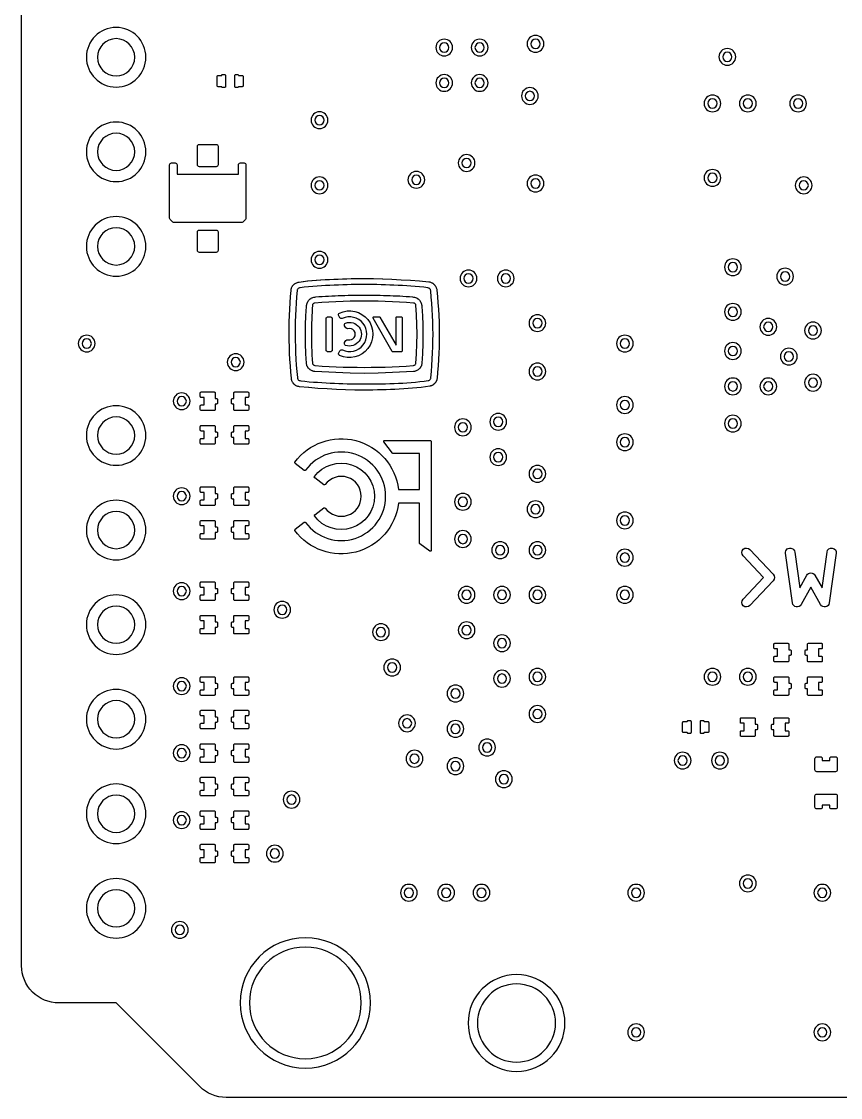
# Model space of a CAD drawing. Extents: x 0 to 53.3, y 0 to 68.6.
# Drawn here: x 0 to 21.99, y 0 to 28.9 of the extents above; entities that cross this region are included whole.
import ezdxf

# ---------------------------------------------------------------- set-up
doc = ezdxf.new("R2010")
doc.units = 0
for name, color, linetype in [('HOLE_1_4', 7, 'CONTINUOUS'), ('NC_Resist-B', 111, 'CONTINUOUS'), ('NC_Symbol-B', 140, 'CONTINUOUS'), ('OUTLINE', 7, 'CONTINUOUS')]:
    doc.layers.add(name, color=color, linetype=linetype)

msp = doc.modelspace()

# ---------------------------------------------------------------- linework, layer by layer
at = {"layer": 'HOLE_1_4'}
for points in [[(3.04, 27.94, 1), (2.04, 27.94, 1), (3.04, 27.94)], [(11.475, 28.2, 1), (11.225, 28.2, 1), (11.475, 28.2)], [(12.425, 28.2, 1), (12.175, 28.2, 1), (12.425, 28.2)], [(13.925, 28.3, 1), (13.675, 28.3, 1), (13.925, 28.3)], [(19.075, 27.95, 1), (18.825, 27.95, 1), (19.075, 27.95)], [(11.475, 27.25, 1), (11.225, 27.25, 1), (11.475, 27.25)], [(12.425, 27.25, 1), (12.175, 27.25, 1), (12.425, 27.25)], [(13.775, 26.9, 1), (13.525, 26.9, 1), (13.775, 26.9)], [(18.675, 26.7, 1), (18.425, 26.7, 1), (18.675, 26.7)], [(19.625, 26.7, 1), (19.375, 26.7, 1), (19.625, 26.7)], [(20.975, 26.7, 1), (20.725, 26.7, 1), (20.975, 26.7)], [(8.125, 26.25, 1), (7.875, 26.25, 1), (8.125, 26.25)], [(3.04, 25.4, 1), (2.04, 25.4, 1), (3.04, 25.4)], [(12.075, 25.1, 1), (11.825, 25.1, 1), (12.075, 25.1)], [(8.125, 24.5, 1), (7.875, 24.5, 1), (8.125, 24.5)], [(10.725, 24.65, 1), (10.475, 24.65, 1), (10.725, 24.65)], [(13.925, 24.55, 1), (13.675, 24.55, 1), (13.925, 24.55)], [(18.675, 24.7, 1), (18.425, 24.7, 1), (18.675, 24.7)], [(21.125, 24.5, 1), (20.875, 24.5, 1), (21.125, 24.5)], [(3.04, 22.86, 1), (2.04, 22.86, 1), (3.04, 22.86)], [(8.125, 22.5, 1), (7.875, 22.5, 1), (8.125, 22.5)], [(19.225, 22.3, 1), (18.975, 22.3, 1), (19.225, 22.3)], [(12.125, 22, 1), (11.875, 22, 1), (12.125, 22)], [(13.125, 22, 1), (12.875, 22, 1), (13.125, 22)], [(20.625, 22.05, 1), (20.375, 22.05, 1), (20.625, 22.05)], [(19.225, 21.1, 1), (18.975, 21.1, 1), (19.225, 21.1)], [(13.975, 20.8, 1), (13.725, 20.8, 1), (13.975, 20.8)], [(20.175, 20.7, 1), (19.925, 20.7, 1), (20.175, 20.7)], [(21.375, 20.6, 1), (21.125, 20.6, 1), (21.375, 20.6)], [(1.875, 20.25, 1), (1.625, 20.25, 1), (1.875, 20.25)], [(16.325, 20.25, 1), (16.075, 20.25, 1), (16.325, 20.25)], [(19.225, 20.05, 1), (18.975, 20.05, 1), (19.225, 20.05)], [(20.725, 19.9, 1), (20.475, 19.9, 1), (20.725, 19.9)], [(5.875, 19.75, 1), (5.625, 19.75, 1), (5.875, 19.75)], [(13.975, 19.5, 1), (13.725, 19.5, 1), (13.975, 19.5)], [(19.225, 19.1, 1), (18.975, 19.1, 1), (19.225, 19.1)], [(20.175, 19.1, 1), (19.925, 19.1, 1), (20.175, 19.1)], [(21.375, 19.2, 1), (21.125, 19.2, 1), (21.375, 19.2)], [(4.425, 18.7, 1), (4.175, 18.7, 1), (4.425, 18.7)], [(16.325, 18.6, 1), (16.075, 18.6, 1), (16.325, 18.6)], [(3.04, 17.78, 1), (2.04, 17.78, 1), (3.04, 17.78)], [(12.925, 18.15, 1), (12.675, 18.15, 1), (12.925, 18.15)], [(19.225, 18.1, 1), (18.975, 18.1, 1), (19.225, 18.1)], [(11.975, 18, 1), (11.725, 18, 1), (11.975, 18)], [(16.325, 17.6, 1), (16.075, 17.6, 1), (16.325, 17.6)], [(12.925, 17.2, 1), (12.675, 17.2, 1), (12.925, 17.2)], [(13.975, 16.75, 1), (13.725, 16.75, 1), (13.975, 16.75)], [(4.425, 16.15, 1), (4.175, 16.15, 1), (4.425, 16.15)], [(11.975, 16, 1), (11.725, 16, 1), (11.975, 16)], [(13.925, 15.8, 1), (13.675, 15.8, 1), (13.925, 15.8)], [(3.04, 15.24, 1), (2.04, 15.24, 1), (3.04, 15.24)], [(16.325, 15.5, 1), (16.075, 15.5, 1), (16.325, 15.5)], [(11.975, 15, 1), (11.725, 15, 1), (11.975, 15)], [(12.975, 14.7, 1), (12.725, 14.7, 1), (12.975, 14.7)], [(13.975, 14.7, 1), (13.725, 14.7, 1), (13.975, 14.7)], [(16.325, 14.5, 1), (16.075, 14.5, 1), (16.325, 14.5)], [(4.425, 13.6, 1), (4.175, 13.6, 1), (4.425, 13.6)], [(12.075, 13.5, 1), (11.825, 13.5, 1), (12.075, 13.5)], [(13.025, 13.5, 1), (12.775, 13.5, 1), (13.025, 13.5)], [(13.975, 13.5, 1), (13.725, 13.5, 1), (13.975, 13.5)], [(16.325, 13.5, 1), (16.075, 13.5, 1), (16.325, 13.5)], [(3.04, 12.7, 1), (2.04, 12.7, 1), (3.04, 12.7)], [(7.125, 13.1, 1), (6.875, 13.1, 1), (7.125, 13.1)], [(9.775, 12.5, 1), (9.525, 12.5, 1), (9.775, 12.5)], [(12.075, 12.55, 1), (11.825, 12.55, 1), (12.075, 12.55)], [(13.025, 12.2, 1), (12.775, 12.2, 1), (13.025, 12.2)], [(10.075, 11.55, 1), (9.825, 11.55, 1), (10.075, 11.55)], [(13.025, 11.25, 1), (12.775, 11.25, 1), (13.025, 11.25)], [(13.975, 11.3, 1), (13.725, 11.3, 1), (13.975, 11.3)], [(18.675, 11.3, 1), (18.425, 11.3, 1), (18.675, 11.3)], [(19.625, 11.3, 1), (19.375, 11.3, 1), (19.625, 11.3)], [(4.425, 11.05, 1), (4.175, 11.05, 1), (4.425, 11.05)], [(11.775, 10.85, 1), (11.525, 10.85, 1), (11.775, 10.85)], [(3.04, 10.16, 1), (2.04, 10.16, 1), (3.04, 10.16)], [(13.975, 10.3, 1), (13.725, 10.3, 1), (13.975, 10.3)], [(10.475, 10.05, 1), (10.225, 10.05, 1), (10.475, 10.05)], [(11.775, 9.9, 1), (11.525, 9.9, 1), (11.775, 9.9)], [(4.425, 9.25, 1), (4.175, 9.25, 1), (4.425, 9.25)], [(12.625, 9.4, 1), (12.375, 9.4, 1), (12.625, 9.4)], [(10.675, 9.1, 1), (10.425, 9.1, 1), (10.675, 9.1)], [(11.775, 8.9, 1), (11.525, 8.9, 1), (11.775, 8.9)], [(17.875, 9.05, 1), (17.625, 9.05, 1), (17.875, 9.05)], [(18.875, 9.05, 1), (18.625, 9.05, 1), (18.875, 9.05)], [(13.075, 8.55, 1), (12.825, 8.55, 1), (13.075, 8.55)], [(3.04, 7.62, 1), (2.04, 7.62, 1), (3.04, 7.62)], [(7.375, 8, 1), (7.125, 8, 1), (7.375, 8)], [(4.425, 7.45, 1), (4.175, 7.45, 1), (4.425, 7.45)], [(6.925, 6.55, 1), (6.675, 6.55, 1), (6.925, 6.55)], [(19.625, 5.75, 1), (19.375, 5.75, 1), (19.625, 5.75)], [(3.04, 5.08, 1), (2.04, 5.08, 1), (3.04, 5.08)], [(10.525, 5.5, 1), (10.275, 5.5, 1), (10.525, 5.5)], [(11.525, 5.5, 1), (11.275, 5.5, 1), (11.525, 5.5)], [(12.475, 5.5, 1), (12.225, 5.5, 1), (12.475, 5.5)], [(16.625, 5.5, 1), (16.375, 5.5, 1), (16.625, 5.5)], [(21.625, 5.5, 1), (21.375, 5.5, 1), (21.625, 5.5)], [(4.375, 4.5, 1), (4.125, 4.5, 1), (4.375, 4.5)], [(9.12, 2.54, 1), (6.12, 2.54, 1), (9.12, 2.54)], [(14.34, 2, 1), (12.24, 2, 1), (14.34, 2)], [(16.625, 1.75, 1), (16.375, 1.75, 1), (16.625, 1.75)], [(21.625, 1.75, 1), (21.375, 1.75, 1), (21.625, 1.75)]]:
    msp.add_lwpolyline(points, format="xyb", close=True, dxfattribs=at)
at = {"layer": 'NC_Resist-B'}
for points in [[(2.54, 27.14, 1), (2.54, 28.74, 1), (2.54, 27.14)], [(11.575, 28.2, 1), (11.125, 28.2, 1), (11.575, 28.2)], [(12.525, 28.2, 1), (12.075, 28.2, 1), (12.525, 28.2)], [(14.025, 28.3, 1), (13.575, 28.3, 1), (14.025, 28.3)], [(19.175, 27.95, 1), (18.725, 27.95, 1), (19.175, 27.95)], [(5.275, 27.15, -0.414214), (5.25, 27.175), (5.25, 27.425, -0.414214), (5.275, 27.45), (5.375, 27.45), (5.375, 27.45, -0.414214), (5.4, 27.475), (5.45, 27.475, -0.414214), (5.475, 27.45), (5.475, 27.15, -0.414214), (5.45, 27.125), (5.4, 27.125, -0.414214), (5.375, 27.15)], [(5.925, 27.45, -0.414214), (5.95, 27.425), (5.95, 27.175, -0.414214), (5.925, 27.15), (5.825, 27.15), (5.825, 27.15, -0.414214), (5.8, 27.125), (5.75, 27.125, -0.414214), (5.725, 27.15), (5.725, 27.45, -0.414214), (5.75, 27.475), (5.8, 27.475, -0.414214), (5.825, 27.45)], [(11.575, 27.25, 1), (11.125, 27.25, 1), (11.575, 27.25)], [(12.525, 27.25, 1), (12.075, 27.25, 1), (12.525, 27.25)], [(13.875, 26.9, 1), (13.425, 26.9, 1), (13.875, 26.9)], [(18.775, 26.7, 1), (18.325, 26.7, 1), (18.775, 26.7)], [(19.725, 26.7, 1), (19.275, 26.7, 1), (19.725, 26.7)], [(21.075, 26.7, 1), (20.625, 26.7, 1), (21.075, 26.7)], [(8.225, 26.25, 1), (7.775, 26.25, 1), (8.225, 26.25)], [(2.54, 24.6, 1), (2.54, 26.2, 1), (2.54, 24.6)], [(5.275, 25.05, -0.414214), (5.225, 25), (4.775, 25, -0.414214), (4.725, 25.05), (4.725, 25.55, -0.414214), (4.775, 25.6), (5.225, 25.6, -0.414214), (5.275, 25.55)], [(12.175, 25.1, 1), (11.725, 25.1, 1), (12.175, 25.1)], [(10.825, 24.65, 1), (10.375, 24.65, 1), (10.825, 24.65)], [(18.775, 24.7, 1), (18.325, 24.7, 1), (18.775, 24.7)], [(8.225, 24.5, 1), (7.775, 24.5, 1), (8.225, 24.5)], [(14.025, 24.55, 1), (13.575, 24.55, 1), (14.025, 24.55)], [(21.225, 24.5, 1), (20.775, 24.5, 1), (21.225, 24.5)], [(2.54, 22.06, 1), (2.54, 23.66, 1), (2.54, 22.06)], [(5.275, 22.75, -0.414214), (5.225, 22.7), (4.775, 22.7, -0.414214), (4.725, 22.75), (4.725, 23.25, -0.414214), (4.775, 23.3), (5.225, 23.3, -0.414214), (5.275, 23.25)], [(8.225, 22.5, 1), (7.775, 22.5, 1), (8.225, 22.5)], [(19.325, 22.3, 1), (18.875, 22.3, 1), (19.325, 22.3)], [(20.725, 22.05, 1), (20.275, 22.05, 1), (20.725, 22.05)], [(12.225, 22, 1), (11.775, 22, 1), (12.225, 22)], [(13.225, 22, 1), (12.775, 22, 1), (13.225, 22)], [(19.325, 21.1, 1), (18.875, 21.1, 1), (19.325, 21.1)], [(14.075, 20.8, 1), (13.625, 20.8, 1), (14.075, 20.8)], [(20.275, 20.7, 1), (19.825, 20.7, 1), (20.275, 20.7)], [(21.475, 20.6, 1), (21.025, 20.6, 1), (21.475, 20.6)], [(1.975, 20.25, 1), (1.525, 20.25, 1), (1.975, 20.25)], [(16.425, 20.25, 1), (15.975, 20.25, 1), (16.425, 20.25)], [(19.325, 20.05, 1), (18.875, 20.05, 1), (19.325, 20.05)], [(5.975, 19.75, 1), (5.525, 19.75, 1), (5.975, 19.75)], [(20.825, 19.9, 1), (20.375, 19.9, 1), (20.825, 19.9)], [(14.075, 19.5, 1), (13.625, 19.5, 1), (14.075, 19.5)], [(21.475, 19.2, 1), (21.025, 19.2, 1), (21.475, 19.2)], [(19.325, 19.1, 1), (18.875, 19.1, 1), (19.325, 19.1)], [(20.275, 19.1, 1), (19.825, 19.1, 1), (20.275, 19.1)], [(4.525, 18.7, 1), (4.075, 18.7, 1), (4.525, 18.7)], [(5.2, 18.775), (5.2375, 18.775, -0.414214), (5.2625, 18.75), (5.2625, 18.65, -0.414214), (5.2375, 18.625), (5.2, 18.625), (5.2, 18.475, -0.414214), (5.175, 18.45), (4.825, 18.45, -0.414214), (4.8, 18.475), (4.8, 18.575, -0.414214), (4.825, 18.6), (4.9, 18.6), (4.9, 18.8), (4.825, 18.8, -0.414214), (4.8, 18.825), (4.8, 18.925, -0.414214), (4.825, 18.95), (5.175, 18.95, -0.414214), (5.2, 18.925)], [(5.7, 18.625), (5.6625, 18.625, -0.414214), (5.6375, 18.65), (5.6375, 18.75, -0.414214), (5.6625, 18.775), (5.7, 18.775), (5.7, 18.925, -0.414214), (5.725, 18.95), (6.075, 18.95, -0.414214), (6.1, 18.925), (6.1, 18.825, -0.414214), (6.075, 18.8), (6, 18.8), (6, 18.6), (6.075, 18.6, -0.414214), (6.1, 18.575), (6.1, 18.475, -0.414214), (6.075, 18.45), (5.725, 18.45, -0.414214), (5.7, 18.475)], [(16.425, 18.6, 1), (15.975, 18.6, 1), (16.425, 18.6)], [(2.54, 16.98, 1), (2.54, 18.58, 1), (2.54, 16.98)], [(12.075, 18, 1), (11.625, 18, 1), (12.075, 18)], [(13.025, 18.15, 1), (12.575, 18.15, 1), (13.025, 18.15)], [(19.325, 18.1, 1), (18.875, 18.1, 1), (19.325, 18.1)], [(5.2, 17.875), (5.2375, 17.875, -0.414214), (5.2625, 17.85), (5.2625, 17.75, -0.414214), (5.2375, 17.725), (5.2, 17.725), (5.2, 17.575, -0.414214), (5.175, 17.55), (4.825, 17.55, -0.414214), (4.8, 17.575), (4.8, 17.675, -0.414214), (4.825, 17.7), (4.9, 17.7), (4.9, 17.9), (4.825, 17.9, -0.414214), (4.8, 17.925), (4.8, 18.025, -0.414214), (4.825, 18.05), (5.175, 18.05, -0.414214), (5.2, 18.025)], [(5.7, 17.725), (5.6625, 17.725, -0.414214), (5.6375, 17.75), (5.6375, 17.85, -0.414214), (5.6625, 17.875), (5.7, 17.875), (5.7, 18.025, -0.414214), (5.725, 18.05), (6.075, 18.05, -0.414214), (6.1, 18.025), (6.1, 17.925, -0.414214), (6.075, 17.9), (6, 17.9), (6, 17.7), (6.075, 17.7, -0.414214), (6.1, 17.675), (6.1, 17.575, -0.414214), (6.075, 17.55), (5.725, 17.55, -0.414214), (5.7, 17.575)], [(16.425, 17.6, 1), (15.975, 17.6, 1), (16.425, 17.6)], [(13.025, 17.2, 1), (12.575, 17.2, 1), (13.025, 17.2)], [(14.075, 16.75, 1), (13.625, 16.75, 1), (14.075, 16.75)], [(4.525, 16.15, 1), (4.075, 16.15, 1), (4.525, 16.15)], [(5.2, 16.225), (5.2375, 16.225, -0.414214), (5.2625, 16.2), (5.2625, 16.1, -0.414214), (5.2375, 16.075), (5.2, 16.075), (5.2, 15.925, -0.414214), (5.175, 15.9), (4.825, 15.9, -0.414214), (4.8, 15.925), (4.8, 16.025, -0.414214), (4.825, 16.05), (4.9, 16.05), (4.9, 16.25), (4.825, 16.25, -0.414214), (4.8, 16.275), (4.8, 16.375, -0.414214), (4.825, 16.4), (5.175, 16.4, -0.414214), (5.2, 16.375)], [(5.7, 16.075), (5.6625, 16.075, -0.414214), (5.6375, 16.1), (5.6375, 16.2, -0.414214), (5.6625, 16.225), (5.7, 16.225), (5.7, 16.375, -0.414214), (5.725, 16.4), (6.075, 16.4, -0.414214), (6.1, 16.375), (6.1, 16.275, -0.414214), (6.075, 16.25), (6, 16.25), (6, 16.05), (6.075, 16.05, -0.414214), (6.1, 16.025), (6.1, 15.925, -0.414214), (6.075, 15.9), (5.725, 15.9, -0.414214), (5.7, 15.925)], [(12.075, 16, 1), (11.625, 16, 1), (12.075, 16)], [(2.54, 14.44, 1), (2.54, 16.04, 1), (2.54, 14.44)], [(14.025, 15.8, 1), (13.575, 15.8, 1), (14.025, 15.8)], [(16.425, 15.5, 1), (15.975, 15.5, 1), (16.425, 15.5)], [(5.2, 15.325), (5.2375, 15.325, -0.414214), (5.2625, 15.3), (5.2625, 15.2, -0.414214), (5.2375, 15.175), (5.2, 15.175), (5.2, 15.025, -0.414214), (5.175, 15), (4.825, 15, -0.414214), (4.8, 15.025), (4.8, 15.125, -0.414214), (4.825, 15.15), (4.9, 15.15), (4.9, 15.35), (4.825, 15.35, -0.414214), (4.8, 15.375), (4.8, 15.475, -0.414214), (4.825, 15.5), (5.175, 15.5, -0.414214), (5.2, 15.475)], [(5.7, 15.175), (5.6625, 15.175, -0.414214), (5.6375, 15.2), (5.6375, 15.3, -0.414214), (5.6625, 15.325), (5.7, 15.325), (5.7, 15.475, -0.414214), (5.725, 15.5), (6.075, 15.5, -0.414214), (6.1, 15.475), (6.1, 15.375, -0.414214), (6.075, 15.35), (6, 15.35), (6, 15.15), (6.075, 15.15, -0.414214), (6.1, 15.125), (6.1, 15.025, -0.414214), (6.075, 15), (5.725, 15, -0.414214), (5.7, 15.025)], [(12.075, 15, 1), (11.625, 15, 1), (12.075, 15)], [(13.075, 14.7, 1), (12.625, 14.7, 1), (13.075, 14.7)], [(14.075, 14.7, 1), (13.625, 14.7, 1), (14.075, 14.7)], [(16.425, 14.5, 1), (15.975, 14.5, 1), (16.425, 14.5)], [(4.525, 13.6, 1), (4.075, 13.6, 1), (4.525, 13.6)], [(5.2, 13.675), (5.2375, 13.675, -0.414214), (5.2625, 13.65), (5.2625, 13.55, -0.414214), (5.2375, 13.525), (5.2, 13.525), (5.2, 13.375, -0.414214), (5.175, 13.35), (4.825, 13.35, -0.414214), (4.8, 13.375), (4.8, 13.475, -0.414214), (4.825, 13.5), (4.9, 13.5), (4.9, 13.7), (4.825, 13.7, -0.414214), (4.8, 13.725), (4.8, 13.825, -0.414214), (4.825, 13.85), (5.175, 13.85, -0.414214), (5.2, 13.825)], [(5.7, 13.525), (5.6625, 13.525, -0.414214), (5.6375, 13.55), (5.6375, 13.65, -0.414214), (5.6625, 13.675), (5.7, 13.675), (5.7, 13.825, -0.414214), (5.725, 13.85), (6.075, 13.85, -0.414214), (6.1, 13.825), (6.1, 13.725, -0.414214), (6.075, 13.7), (6, 13.7), (6, 13.5), (6.075, 13.5, -0.414214), (6.1, 13.475), (6.1, 13.375, -0.414214), (6.075, 13.35), (5.725, 13.35, -0.414214), (5.7, 13.375)], [(12.175, 13.5, 1), (11.725, 13.5, 1), (12.175, 13.5)], [(13.125, 13.5, 1), (12.675, 13.5, 1), (13.125, 13.5)], [(14.075, 13.5, 1), (13.625, 13.5, 1), (14.075, 13.5)], [(16.425, 13.5, 1), (15.975, 13.5, 1), (16.425, 13.5)], [(2.54, 11.9, 1), (2.54, 13.5, 1), (2.54, 11.9)], [(7.225, 13.1, 1), (6.775, 13.1, 1), (7.225, 13.1)], [(5.2, 12.775), (5.2375, 12.775, -0.414214), (5.2625, 12.75), (5.2625, 12.65, -0.414214), (5.2375, 12.625), (5.2, 12.625), (5.2, 12.475, -0.414214), (5.175, 12.45), (4.825, 12.45, -0.414214), (4.8, 12.475), (4.8, 12.575, -0.414214), (4.825, 12.6), (4.9, 12.6), (4.9, 12.8), (4.825, 12.8, -0.414214), (4.8, 12.825), (4.8, 12.925, -0.414214), (4.825, 12.95), (5.175, 12.95, -0.414214), (5.2, 12.925)], [(5.7, 12.625), (5.6625, 12.625, -0.414214), (5.6375, 12.65), (5.6375, 12.75, -0.414214), (5.6625, 12.775), (5.7, 12.775), (5.7, 12.925, -0.414214), (5.725, 12.95), (6.075, 12.95, -0.414214), (6.1, 12.925), (6.1, 12.825, -0.414214), (6.075, 12.8), (6, 12.8), (6, 12.6), (6.075, 12.6, -0.414214), (6.1, 12.575), (6.1, 12.475, -0.414214), (6.075, 12.45), (5.725, 12.45, -0.414214), (5.7, 12.475)], [(9.875, 12.5, 1), (9.425, 12.5, 1), (9.875, 12.5)], [(12.175, 12.55, 1), (11.725, 12.55, 1), (12.175, 12.55)], [(13.125, 12.2, 1), (12.675, 12.2, 1), (13.125, 12.2)], [(20.6, 12.025), (20.6375, 12.025, -0.414214), (20.6625, 12), (20.6625, 11.9, -0.414214), (20.6375, 11.875), (20.6, 11.875), (20.6, 11.725, -0.414214), (20.575, 11.7), (20.225, 11.7, -0.414214), (20.2, 11.725), (20.2, 11.825, -0.414214), (20.225, 11.85), (20.3, 11.85), (20.3, 12.05), (20.225, 12.05, -0.414214), (20.2, 12.075), (20.2, 12.175, -0.414214), (20.225, 12.2), (20.575, 12.2, -0.414214), (20.6, 12.175)], [(21.1, 11.875), (21.0625, 11.875, -0.414214), (21.0375, 11.9), (21.0375, 12, -0.414214), (21.0625, 12.025), (21.1, 12.025), (21.1, 12.175, -0.414214), (21.125, 12.2), (21.475, 12.2, -0.414214), (21.5, 12.175), (21.5, 12.075, -0.414214), (21.475, 12.05), (21.4, 12.05), (21.4, 11.85), (21.475, 11.85, -0.414214), (21.5, 11.825), (21.5, 11.725, -0.414214), (21.475, 11.7), (21.125, 11.7, -0.414214), (21.1, 11.725)], [(10.175, 11.55, 1), (9.725, 11.55, 1), (10.175, 11.55)], [(4.525, 11.05, 1), (4.075, 11.05, 1), (4.525, 11.05)], [(5.2, 11.125), (5.2375, 11.125, -0.414214), (5.2625, 11.1), (5.2625, 11, -0.414214), (5.2375, 10.975), (5.2, 10.975), (5.2, 10.825, -0.414214), (5.175, 10.8), (4.825, 10.8, -0.414214), (4.8, 10.825), (4.8, 10.925, -0.414214), (4.825, 10.95), (4.9, 10.95), (4.9, 11.15), (4.825, 11.15, -0.414214), (4.8, 11.175), (4.8, 11.275, -0.414214), (4.825, 11.3), (5.175, 11.3, -0.414214), (5.2, 11.275)], [(5.7, 10.975), (5.6625, 10.975, -0.414214), (5.6375, 11), (5.6375, 11.1, -0.414214), (5.6625, 11.125), (5.7, 11.125), (5.7, 11.275, -0.414214), (5.725, 11.3), (6.075, 11.3, -0.414214), (6.1, 11.275), (6.1, 11.175, -0.414214), (6.075, 11.15), (6, 11.15), (6, 10.95), (6.075, 10.95, -0.414214), (6.1, 10.925), (6.1, 10.825, -0.414214), (6.075, 10.8), (5.725, 10.8, -0.414214), (5.7, 10.825)], [(13.125, 11.25, 1), (12.675, 11.25, 1), (13.125, 11.25)], [(14.075, 11.3, 1), (13.625, 11.3, 1), (14.075, 11.3)], [(18.775, 11.3, 1), (18.325, 11.3, 1), (18.775, 11.3)], [(19.725, 11.3, 1), (19.275, 11.3, 1), (19.725, 11.3)], [(20.6, 11.125), (20.6375, 11.125, -0.414214), (20.6625, 11.1), (20.6625, 11, -0.414214), (20.6375, 10.975), (20.6, 10.975), (20.6, 10.825, -0.414214), (20.575, 10.8), (20.225, 10.8, -0.414214), (20.2, 10.825), (20.2, 10.925, -0.414214), (20.225, 10.95), (20.3, 10.95), (20.3, 11.15), (20.225, 11.15, -0.414214), (20.2, 11.175), (20.2, 11.275, -0.414214), (20.225, 11.3), (20.575, 11.3, -0.414214), (20.6, 11.275)], [(21.1, 10.975), (21.0625, 10.975, -0.414214), (21.0375, 11), (21.0375, 11.1, -0.414214), (21.0625, 11.125), (21.1, 11.125), (21.1, 11.275, -0.414214), (21.125, 11.3), (21.475, 11.3, -0.414214), (21.5, 11.275), (21.5, 11.175, -0.414214), (21.475, 11.15), (21.4, 11.15), (21.4, 10.95), (21.475, 10.95, -0.414214), (21.5, 10.925), (21.5, 10.825, -0.414214), (21.475, 10.8), (21.125, 10.8, -0.414214), (21.1, 10.825)], [(11.875, 10.85, 1), (11.425, 10.85, 1), (11.875, 10.85)], [(2.54, 9.36, 1), (2.54, 10.96, 1), (2.54, 9.36)], [(14.075, 10.3, 1), (13.625, 10.3, 1), (14.075, 10.3)], [(5.2, 10.225), (5.2375, 10.225, -0.414214), (5.2625, 10.2), (5.2625, 10.1, -0.414214), (5.2375, 10.075), (5.2, 10.075), (5.2, 9.925, -0.414214), (5.175, 9.9), (4.825, 9.9, -0.414214), (4.8, 9.925), (4.8, 10.025, -0.414214), (4.825, 10.05), (4.9, 10.05), (4.9, 10.25), (4.825, 10.25, -0.414214), (4.8, 10.275), (4.8, 10.375, -0.414214), (4.825, 10.4), (5.175, 10.4, -0.414214), (5.2, 10.375)], [(5.7, 10.075), (5.6625, 10.075, -0.414214), (5.6375, 10.1), (5.6375, 10.2, -0.414214), (5.6625, 10.225), (5.7, 10.225), (5.7, 10.375, -0.414214), (5.725, 10.4), (6.075, 10.4, -0.414214), (6.1, 10.375), (6.1, 10.275, -0.414214), (6.075, 10.25), (6, 10.25), (6, 10.05), (6.075, 10.05, -0.414214), (6.1, 10.025), (6.1, 9.925, -0.414214), (6.075, 9.9), (5.725, 9.9, -0.414214), (5.7, 9.925)], [(10.575, 10.05, 1), (10.125, 10.05, 1), (10.575, 10.05)], [(11.875, 9.9, 1), (11.425, 9.9, 1), (11.875, 9.9)], [(17.775, 9.8, -0.414214), (17.75, 9.825), (17.75, 10.075, -0.414214), (17.775, 10.1), (17.875, 10.1), (17.875, 10.1, -0.414214), (17.9, 10.125), (17.95, 10.125, -0.414214), (17.975, 10.1), (17.975, 9.8, -0.414214), (17.95, 9.775), (17.9, 9.775, -0.414214), (17.875, 9.8)], [(18.425, 10.1, -0.414214), (18.45, 10.075), (18.45, 9.825, -0.414214), (18.425, 9.8), (18.325, 9.8), (18.325, 9.8, -0.414214), (18.3, 9.775), (18.25, 9.775, -0.414214), (18.225, 9.8), (18.225, 10.1, -0.414214), (18.25, 10.125), (18.3, 10.125, -0.414214), (18.325, 10.1)], [(19.7, 10.025), (19.7375, 10.025, -0.414214), (19.7625, 10), (19.7625, 9.9, -0.414214), (19.7375, 9.875), (19.7, 9.875), (19.7, 9.725, -0.414214), (19.675, 9.7), (19.325, 9.7, -0.414214), (19.3, 9.725), (19.3, 9.825, -0.414214), (19.325, 9.85), (19.4, 9.85), (19.4, 10.05), (19.325, 10.05, -0.414214), (19.3, 10.075), (19.3, 10.175, -0.414214), (19.325, 10.2), (19.675, 10.2, -0.414214), (19.7, 10.175)], [(20.2, 9.875), (20.1625, 9.875, -0.414214), (20.1375, 9.9), (20.1375, 10, -0.414214), (20.1625, 10.025), (20.2, 10.025), (20.2, 10.175, -0.414214), (20.225, 10.2), (20.575, 10.2, -0.414214), (20.6, 10.175), (20.6, 10.075, -0.414214), (20.575, 10.05), (20.5, 10.05), (20.5, 9.85), (20.575, 9.85, -0.414214), (20.6, 9.825), (20.6, 9.725, -0.414214), (20.575, 9.7), (20.225, 9.7, -0.414214), (20.2, 9.725)], [(12.725, 9.4, 1), (12.275, 9.4, 1), (12.725, 9.4)], [(4.525, 9.25, 1), (4.075, 9.25, 1), (4.525, 9.25)], [(5.2, 9.325), (5.2375, 9.325, -0.414214), (5.2625, 9.3), (5.2625, 9.2, -0.414214), (5.2375, 9.175), (5.2, 9.175), (5.2, 9.025, -0.414214), (5.175, 9), (4.825, 9, -0.414214), (4.8, 9.025), (4.8, 9.125, -0.414214), (4.825, 9.15), (4.9, 9.15), (4.9, 9.35), (4.825, 9.35, -0.414214), (4.8, 9.375), (4.8, 9.475, -0.414214), (4.825, 9.5), (5.175, 9.5, -0.414214), (5.2, 9.475)], [(5.7, 9.175), (5.6625, 9.175, -0.414214), (5.6375, 9.2), (5.6375, 9.3, -0.414214), (5.6625, 9.325), (5.7, 9.325), (5.7, 9.475, -0.414214), (5.725, 9.5), (6.075, 9.5, -0.414214), (6.1, 9.475), (6.1, 9.375, -0.414214), (6.075, 9.35), (6, 9.35), (6, 9.15), (6.075, 9.15, -0.414214), (6.1, 9.125), (6.1, 9.025, -0.414214), (6.075, 9), (5.725, 9, -0.414214), (5.7, 9.025)], [(10.775, 9.1, 1), (10.325, 9.1, 1), (10.775, 9.1)], [(17.975, 9.05, 1), (17.525, 9.05, 1), (17.975, 9.05)], [(18.975, 9.05, 1), (18.525, 9.05, 1), (18.975, 9.05)], [(11.875, 8.9, 1), (11.425, 8.9, 1), (11.875, 8.9)], [(21.45, 9.15, -0.414214), (21.5, 9.1), (21.5, 9.05), (21.7, 9.05), (21.7, 9.1, -0.414214), (21.75, 9.15), (21.85, 9.15, -0.414214), (21.9, 9.1), (21.9, 8.8, -0.414214), (21.85, 8.75), (21.35, 8.75, -0.414214), (21.3, 8.8), (21.3, 9.1, -0.414214), (21.35, 9.15)], [(13.175, 8.55, 1), (12.725, 8.55, 1), (13.175, 8.55)], [(2.54, 6.82, 1), (2.54, 8.42, 1), (2.54, 6.82)], [(5.2, 8.425), (5.2375, 8.425, -0.414214), (5.2625, 8.4), (5.2625, 8.3, -0.414214), (5.2375, 8.275), (5.2, 8.275), (5.2, 8.125, -0.414214), (5.175, 8.1), (4.825, 8.1, -0.414214), (4.8, 8.125), (4.8, 8.225, -0.414214), (4.825, 8.25), (4.9, 8.25), (4.9, 8.45), (4.825, 8.45, -0.414214), (4.8, 8.475), (4.8, 8.575, -0.414214), (4.825, 8.6), (5.175, 8.6, -0.414214), (5.2, 8.575)], [(5.7, 8.275), (5.6625, 8.275, -0.414214), (5.6375, 8.3), (5.6375, 8.4, -0.414214), (5.6625, 8.425), (5.7, 8.425), (5.7, 8.575, -0.414214), (5.725, 8.6), (6.075, 8.6, -0.414214), (6.1, 8.575), (6.1, 8.475, -0.414214), (6.075, 8.45), (6, 8.45), (6, 8.25), (6.075, 8.25, -0.414214), (6.1, 8.225), (6.1, 8.125, -0.414214), (6.075, 8.1), (5.725, 8.1, -0.414214), (5.7, 8.125)], [(7.475, 8, 1), (7.025, 8, 1), (7.475, 8)], [(21.75, 7.75, -0.414214), (21.7, 7.8), (21.7, 7.85), (21.5, 7.85), (21.5, 7.8, -0.414214), (21.45, 7.75), (21.35, 7.75, -0.414214), (21.3, 7.8), (21.3, 8.1, -0.414214), (21.35, 8.15), (21.85, 8.15, -0.414214), (21.9, 8.1), (21.9, 7.8, -0.414214), (21.85, 7.75)], [(4.525, 7.45, 1), (4.075, 7.45, 1), (4.525, 7.45)], [(5.2, 7.525), (5.2375, 7.525, -0.414214), (5.2625, 7.5), (5.2625, 7.4, -0.414214), (5.2375, 7.375), (5.2, 7.375), (5.2, 7.225, -0.414214), (5.175, 7.2), (4.825, 7.2, -0.414214), (4.8, 7.225), (4.8, 7.325, -0.414214), (4.825, 7.35), (4.9, 7.35), (4.9, 7.55), (4.825, 7.55, -0.414214), (4.8, 7.575), (4.8, 7.675, -0.414214), (4.825, 7.7), (5.175, 7.7, -0.414214), (5.2, 7.675)], [(5.7, 7.375), (5.6625, 7.375, -0.414214), (5.6375, 7.4), (5.6375, 7.5, -0.414214), (5.6625, 7.525), (5.7, 7.525), (5.7, 7.675, -0.414214), (5.725, 7.7), (6.075, 7.7, -0.414214), (6.1, 7.675), (6.1, 7.575, -0.414214), (6.075, 7.55), (6, 7.55), (6, 7.35), (6.075, 7.35, -0.414214), (6.1, 7.325), (6.1, 7.225, -0.414214), (6.075, 7.2), (5.725, 7.2, -0.414214), (5.7, 7.225)], [(5.2, 6.625), (5.2375, 6.625, -0.414214), (5.2625, 6.6), (5.2625, 6.5, -0.414214), (5.2375, 6.475), (5.2, 6.475), (5.2, 6.325, -0.414214), (5.175, 6.3), (4.825, 6.3, -0.414214), (4.8, 6.325), (4.8, 6.425, -0.414214), (4.825, 6.45), (4.9, 6.45), (4.9, 6.65), (4.825, 6.65, -0.414214), (4.8, 6.675), (4.8, 6.775, -0.414214), (4.825, 6.8), (5.175, 6.8, -0.414214), (5.2, 6.775)], [(5.7, 6.475), (5.6625, 6.475, -0.414214), (5.6375, 6.5), (5.6375, 6.6, -0.414214), (5.6625, 6.625), (5.7, 6.625), (5.7, 6.775, -0.414214), (5.725, 6.8), (6.075, 6.8, -0.414214), (6.1, 6.775), (6.1, 6.675, -0.414214), (6.075, 6.65), (6, 6.65), (6, 6.45), (6.075, 6.45, -0.414214), (6.1, 6.425), (6.1, 6.325, -0.414214), (6.075, 6.3), (5.725, 6.3, -0.414214), (5.7, 6.325)], [(7.025, 6.55, 1), (6.575, 6.55, 1), (7.025, 6.55)], [(2.54, 4.28, 1), (2.54, 5.88, 1), (2.54, 4.28)], [(19.725, 5.75, 1), (19.275, 5.75, 1), (19.725, 5.75)], [(10.625, 5.5, 1), (10.175, 5.5, 1), (10.625, 5.5)], [(11.625, 5.5, 1), (11.175, 5.5, 1), (11.625, 5.5)], [(12.575, 5.5, 1), (12.125, 5.5, 1), (12.575, 5.5)], [(16.725, 5.5, 1), (16.275, 5.5, 1), (16.725, 5.5)], [(21.725, 5.5, 1), (21.275, 5.5, 1), (21.725, 5.5)], [(4.475, 4.5, 1), (4.025, 4.5, 1), (4.475, 4.5)], [(7.62, 0.79, 1), (7.62, 4.29, 1), (7.62, 0.79)], [(13.29, 0.7, 1), (13.29, 3.3, 1), (13.29, 0.7)], [(16.725, 1.75, 1), (16.275, 1.75, 1), (16.725, 1.75)], [(21.725, 1.75, 1), (21.275, 1.75, 1), (21.725, 1.75)]]:
    msp.add_lwpolyline(points, format="xyb", close=True, dxfattribs=at)
at = {"layer": 'NC_Symbol-B'}
for points in [[(4.175, 24.8), (5.825, 24.8), (5.825, 25.05, -0.414214), (5.875, 25.1), (5.975, 25.1, -0.414214), (6.025, 25.05), (6.025, 23.62071, -0.198875), (6.01036, 23.58536), (5.93964, 23.51464, -0.198875), (5.90429, 23.5), (4.09571, 23.5, -0.198875), (4.06036, 23.51464), (3.98964, 23.58536, -0.198875), (3.975, 23.62071), (3.975, 25.05, -0.414214), (4.025, 25.1), (4.125, 25.1, -0.414214), (4.175, 25.05)], [(7.7981, 21.94212, -0.003513), (7.7988, 21.94218), (7.91478, 21.95137, -0.002309), (7.91524, 21.95141), (8.03142, 21.95956, -0.002003), (8.03182, 21.95958), (8.14808, 21.96678, -0.001803), (8.14844, 21.9668), (8.26475, 21.97315, -0.001703), (8.26509, 21.97317), (8.38149, 21.97874, -0.001503), (8.38179, 21.97876), (8.49827, 21.98362, -0.001301), (8.49853, 21.98363), (8.61506, 21.98789, -0.0013), (8.61532, 21.98789), (8.73189, 21.99155, -0.0011), (8.73211, 21.99155), (8.84871, 21.99468, -0.0013), (8.84897, 21.99468), (8.96553, 21.99722, -0.0015), (8.96583, 21.99722), (9.08233, 21.99905, -0.0019), (9.08271, 21.99905), (9.19889, 21.99999, -0.005), (9.19989, 21.99998), (9.44726, 21.99707, -0.004902), (9.44824, 21.99704), (9.69573, 21.98928, -0.002802), (9.69629, 21.98926), (9.94395, 21.97873, -0.002202), (9.94439, 21.97871), (10.19198, 21.96596, -0.002704), (10.19252, 21.96593), (10.43987, 21.95055, -0.003409), (10.44055, 21.9505), (10.68746, 21.93174, -0.004215), (10.6883, 21.93167), (10.93371, 21.90884, -0.014968), (10.93668, 21.90847), (10.95468, 21.9057, -0.023989), (10.95938, 21.90475), (10.97623, 21.90048, -0.024229), (10.98086, 21.89906), (10.99728, 21.89316, -0.023505), (11.00162, 21.89136), (11.01735, 21.88397, -0.024597), (11.02169, 21.88166), (11.03655, 21.8728, -0.023644), (11.04049, 21.87019), (11.05455, 21.85989, -0.023056), (11.05814, 21.857), (11.07134, 21.84532, -0.022146), (11.07452, 21.84224), (11.08682, 21.82924, -0.021628), (11.08966, 21.82598), (11.10098, 21.81173, -0.020911), (11.10344, 21.80835), (11.11361, 21.79308, -0.021121), (11.1158, 21.78947), (11.12462, 21.77343, -0.021387), (11.12652, 21.7696), (11.13387, 21.75302, -0.022193), (11.13549, 21.74889), (11.14127, 21.73191, -0.022828), (11.14255, 21.72753), (11.14666, 21.71051, -0.024648), (11.14758, 21.70567), (11.15011, 21.6875, -0.012884), (11.1504, 21.68494), (11.16506, 21.51679, -0.001703), (11.16508, 21.51645), (11.17867, 21.34715, -0.002209), (11.17871, 21.34671), (11.19081, 21.17735, -0.002807), (11.19085, 21.17679), (11.20102, 21.00742, -0.003506), (11.20106, 21.00672), (11.20887, 20.83738, -0.004103), (11.2089, 20.83656), (11.21391, 20.6673, -0.0048), (11.21392, 20.66634), (11.21569, 20.49702, -0.0044), (11.21569, 20.49614), (11.21447, 20.32746, -0.0037), (11.21446, 20.32672), (11.21075, 20.158, -0.003801), (11.21073, 20.15724), (11.20445, 19.98862, -0.003903), (11.20442, 19.98784), (11.1955, 19.8193, -0.003406), (11.19546, 19.81862), (11.18422, 19.6501, -0.002508), (11.18418, 19.6496), (11.1712, 19.48098, -0.001404), (11.17118, 19.4807), (11.15732, 19.31342, -0.014945), (11.15699, 19.31045), (11.15476, 19.29489, -0.026779), (11.15372, 19.28964), (11.15006, 19.27528, -0.024656), (11.14861, 19.27057), (11.14341, 19.25624, -0.023097), (11.14163, 19.25198), (11.13499, 19.23788, -0.021257), (11.13301, 19.23412), (11.12513, 19.22052, -0.02094), (11.12288, 19.21699), (11.11383, 19.20401, -0.020239), (11.11138, 19.20079), (11.10115, 19.18839, -0.01853), (11.09869, 19.18562), (11.08738, 19.17381, -0.018039), (11.08479, 19.1713), (11.07248, 19.16018, -0.017002), (11.06988, 19.15799), (11.05675, 19.14765, -0.017537), (11.05392, 19.14558), (11.04024, 19.13629, -0.019098), (11.037, 19.13427), (11.02305, 19.12628, -0.021523), (11.01923, 19.1243), (11.00516, 19.11778, -0.023857), (11.00074, 19.11599), (10.9868, 19.11109, -0.027362), (10.98155, 19.10956), (10.9667, 19.1061, -0.018598), (10.96305, 19.10539), (10.84905, 19.08765, -0.007468), (10.84757, 19.08745), (10.73173, 19.07296, -0.005439), (10.73065, 19.07283), (10.61412, 19.06084, -0.003617), (10.6134, 19.06077), (10.49644, 19.05045, -0.002807), (10.49588, 19.05041), (10.37875, 19.04139, -0.002408), (10.37827, 19.04135), (10.26098, 19.03345, -0.002003), (10.26058, 19.03343), (10.14318, 19.02649, -0.001803), (10.14282, 19.02647), (10.02531, 19.02037, -0.001703), (10.02497, 19.02035), (9.90742, 19.01504, -0.001603), (9.9071, 19.01502), (9.7895, 19.01046, -0.001703), (9.78916, 19.01044), (9.67154, 19.0067, -0.001701), (9.6712, 19.00669), (9.55357, 19.00375, -0.0018), (9.55321, 19.00375), (9.4356, 19.00164, -0.0019), (9.43522, 19.00164), (9.31758, 19.0004, -0.0018), (9.31722, 19.0004), (9.19971, 19.00001, -0.0032), (9.19907, 19.00001), (8.95121, 19.00238, -0.0041), (8.95039, 19.00239), (8.7026, 19.00882, -0.003402), (8.70192, 19.00884), (8.45408, 19.01867, -0.002802), (8.45352, 19.01869), (8.20577, 19.03127, -0.002804), (8.20521, 19.0313), (7.95772, 19.04665, -0.003609), (7.957, 19.0467), (7.71005, 19.06557, -0.006025), (7.70885, 19.06568), (7.46358, 19.09042, -0.014776), (7.46065, 19.0908), (7.44193, 19.09382, -0.020925), (7.43783, 19.09465), (7.42, 19.09908, -0.021859), (7.41581, 19.10032), (7.39865, 19.10622, -0.023039), (7.39437, 19.10792), (7.37813, 19.11523, -0.024725), (7.37373, 19.11748), (7.35845, 19.12627, -0.024662), (7.3543, 19.12893), (7.33999, 19.13917, -0.024652), (7.33612, 19.14222), (7.32277, 19.15392, -0.023776), (7.31935, 19.15722), (7.3071, 19.17021, -0.024164), (7.30396, 19.17388), (7.29289, 19.18816, -0.022791), (7.29026, 19.19188), (7.28038, 19.20735, -0.0223), (7.27815, 19.21121), (7.26962, 19.22764, -0.021843), (7.26778, 19.2316), (7.2607, 19.24874, -0.021617), (7.25922, 19.2528), (7.25365, 19.27046, -0.022012), (7.25251, 19.27471), (7.24856, 19.29261, -0.021983), (7.24781, 19.29694), (7.24535, 19.31594, -0.012022), (7.24509, 19.31833), (7.23153, 19.48564, -0.001503), (7.23151, 19.48594), (7.21887, 19.65435, -0.002006), (7.21884, 19.65475), (7.20757, 19.82317, -0.002604), (7.20754, 19.82369), (7.19804, 19.99212, -0.003204), (7.19801, 19.99276), (7.1907, 20.16114, -0.003903), (7.19067, 20.16192), (7.18597, 20.33025, -0.0045), (7.18596, 20.33115), (7.18431, 20.49947, -0.0042), (7.18431, 20.50031), (7.18547, 20.66801, -0.0035), (7.18548, 20.66871), (7.189, 20.83647, -0.003501), (7.18902, 20.83717), (7.19489, 21.00488, -0.003403), (7.19492, 21.00556), (7.20309, 21.17319, -0.003004), (7.20312, 21.17379), (7.21333, 21.34147, -0.002003), (7.21335, 21.34187), (7.22489, 21.50965, -0.000906), (7.22491, 21.50983), (7.23701, 21.67666, -0.01135), (7.23722, 21.67892), (7.23945, 21.69778, -0.020929), (7.24012, 21.70191), (7.24378, 21.7198, -0.021183), (7.2448, 21.72391), (7.24994, 21.74137, -0.022417), (7.25139, 21.74561), (7.25802, 21.7624, -0.022908), (7.25989, 21.76658), (7.26786, 21.78236, -0.024984), (7.27033, 21.7867), (7.27959, 21.80121, -0.026756), (7.2827, 21.80556), (7.29327, 21.81876, -0.026897), (7.29685, 21.82277), (7.30879, 21.83477, -0.025929), (7.31263, 21.83825), (7.32595, 21.84912, -0.024365), (7.32987, 21.85201), (7.34446, 21.86171, -0.022847), (7.34837, 21.86407), (7.36402, 21.87253, -0.021253), (7.36784, 21.87439), (7.38448, 21.88164, -0.019367), (7.38809, 21.88304), (7.40562, 21.88911, -0.017117), (7.40889, 21.89012), (7.42718, 21.89508, -0.015733), (7.43024, 21.89581), (7.44918, 21.89968, -0.012448), (7.45163, 21.90012), (7.56503, 21.91746, -0.008677), (7.56675, 21.91769), (7.6814, 21.93118, -0.005936), (7.68258, 21.93131)], [(7.98484, 21.51109, -0.006628), (7.98616, 21.51121), (8.07164, 21.51771, -0.004008), (8.07244, 21.51776), (8.1585, 21.52291, -0.001803), (8.15886, 21.52293), (8.24525, 21.52748, -0.001204), (8.24549, 21.5275), (8.33192, 21.53162, -0.001101), (8.33214, 21.53163), (8.41861, 21.53539, -0.0009), (8.41879, 21.53539), (8.5053, 21.53885, -0.0009), (8.50548, 21.53885), (8.59201, 21.542, -0.0009), (8.59219, 21.542), (8.67874, 21.54484, -0.001), (8.67894, 21.54484), (8.76547, 21.54733, -0.0011), (8.76569, 21.54733), (8.85219, 21.54944, -0.0013), (8.85245, 21.54944), (8.93895, 21.55109, -0.0014), (8.93923, 21.55109), (9.02553, 21.55226, -0.0033), (9.02619, 21.55226), (9.37257, 21.55241, -0.0038), (9.37333, 21.5524), (9.45959, 21.55114, -0.0012), (9.45983, 21.55114), (9.54639, 21.54946, -0.0009), (9.54657, 21.54946), (9.63312, 21.54746, -0.001), (9.63332, 21.54746), (9.71986, 21.54512, -0.001), (9.72006, 21.54512), (9.8066, 21.54243, -0.001), (9.8068, 21.54243), (9.89331, 21.53938, -0.0011), (9.89353, 21.53938), (9.98, 21.53595, -0.0011), (9.98022, 21.53595), (10.06665, 21.53215, -0.001304), (10.06691, 21.53213), (10.15335, 21.52788, -0.001204), (10.15359, 21.52786), (10.23994, 21.52321, -0.001903), (10.24032, 21.52319), (10.32637, 21.51791, -0.003958), (10.32716, 21.51786), (10.41264, 21.51126, -0.006428), (10.41392, 21.51114), (10.49844, 21.50242, -0.011543), (10.50073, 21.50213), (10.52364, 21.49869, -0.01699), (10.52698, 21.49807), (10.54898, 21.49322, -0.018804), (10.55262, 21.49228), (10.57379, 21.48592, -0.021405), (10.57783, 21.48451), (10.59788, 21.47656, -0.023844), (10.60222, 21.47459), (10.621, 21.46499, -0.025711), (10.62545, 21.46242), (10.64291, 21.45109, -0.027002), (10.64727, 21.44791), (10.66333, 21.43484, -0.027061), (10.66733, 21.4312), (10.68177, 21.41659, -0.028433), (10.68553, 21.41233), (10.69815, 21.39627, -0.028319), (10.70139, 21.39163), (10.71227, 21.37399, -0.026063), (10.71477, 21.36942), (10.724, 21.35022, -0.023872), (10.72587, 21.34583), (10.73341, 21.32535, -0.021832), (10.73473, 21.32119), (10.74055, 21.29977, -0.020422), (10.74146, 21.29579), (10.74553, 21.2739, -0.020168), (10.74611, 21.26991), (10.74847, 21.24712, -0.01164), (10.74866, 21.2448), (10.76265, 20.99795, -0.004807), (10.7627, 20.99699), (10.77196, 20.74936, -0.006002), (10.77199, 20.74816), (10.7753, 20.50057, -0.0068), (10.7753, 20.49921), (10.77171, 20.23983, -0.004702), (10.77168, 20.23889), (10.7632, 19.97935, -0.004403), (10.76317, 19.97847), (10.75019, 19.72037, -0.016913), (10.74991, 19.717), (10.74778, 19.69898, -0.026347), (10.74689, 19.69379), (10.74305, 19.67689, -0.026213), (10.74162, 19.67185), (10.73601, 19.65536, -0.025754), (10.7341, 19.65058), (10.7268, 19.63471, -0.025691), (10.72442, 19.63016), (10.71549, 19.61505, -0.024422), (10.71281, 19.61097), (10.70233, 19.59663, -0.023165), (10.69943, 19.59302), (10.68748, 19.57951, -0.021828), (10.68445, 19.57637), (10.67122, 19.56381, -0.020954), (10.66806, 19.56106), (10.65381, 19.54964, -0.021401), (10.65036, 19.54711), (10.63516, 19.53692, -0.020563), (10.63165, 19.53478), (10.61564, 19.52586, -0.021207), (10.61185, 19.52396), (10.59519, 19.51645, -0.021616), (10.59118, 19.51484), (10.57417, 19.50888, -0.02395), (10.56958, 19.50752), (10.55259, 19.50334, -0.02624), (10.54744, 19.50235), (10.5296, 19.49991, -0.018101), (10.526, 19.49954), (10.33854, 19.48756, -0.002907), (10.33796, 19.48752), (10.14878, 19.47765, -0.002202), (10.14834, 19.47763), (9.95898, 19.46944, -0.001803), (9.95862, 19.46942), (9.7691, 19.4626, -0.0012), (9.76886, 19.4626), (9.57923, 19.45668, -0.0008), (9.57907, 19.45668), (9.20079, 19.44616, -0.014003), (9.19799, 19.44616), (8.81983, 19.45686, -0.0007), (8.81969, 19.45686), (8.63007, 19.46278, -0.0012), (8.62983, 19.46278), (8.44034, 19.46958, -0.001803), (8.43998, 19.4696), (8.25065, 19.47773, -0.002302), (8.25019, 19.47775), (8.06109, 19.48761, -0.002804), (8.06053, 19.48764), (7.87312, 19.49954, -0.0182), (7.8695, 19.49991), (7.85163, 19.50236, -0.026024), (7.84652, 19.50333), (7.82947, 19.5075, -0.023902), (7.82489, 19.50886), (7.80788, 19.51479, -0.02182), (7.80383, 19.51641), (7.78712, 19.52393, -0.020804), (7.7834, 19.52579), (7.76737, 19.53467, -0.021285), (7.76374, 19.53689), (7.74855, 19.54709, -0.0209), (7.74518, 19.54956), (7.73088, 19.56099, -0.020954), (7.72772, 19.56374), (7.71448, 19.57628, -0.022005), (7.71142, 19.57944), (7.69947, 19.59293, -0.023337), (7.69654, 19.59656), (7.68604, 19.61092, -0.024158), (7.68338, 19.61495), (7.67443, 19.63006, -0.026051), (7.67201, 19.63467), (7.66472, 19.65055, -0.025531), (7.66283, 19.65529), (7.6572, 19.6718, -0.026481), (7.65575, 19.67689), (7.65192, 19.69381, -0.02615), (7.65103, 19.69896), (7.64889, 19.71699, -0.017017), (7.6486, 19.72038), (7.63563, 19.97847, -0.004403), (7.6356, 19.97935), (7.62712, 20.23889, -0.004702), (7.62709, 20.23983), (7.62351, 20.49922, -0.0067), (7.62351, 20.50056), (7.62674, 20.74813, -0.006302), (7.62677, 20.74939), (7.63623, 20.99699, -0.004807), (7.63628, 20.99795), (7.65044, 21.24486, -0.011034), (7.65061, 21.24706), (7.65294, 21.26995, -0.01975), (7.65349, 21.27386), (7.65748, 21.29574, -0.020932), (7.65841, 21.29982), (7.6642, 21.3212, -0.022038), (7.66553, 21.3254), (7.67305, 21.34586, -0.023741), (7.6749, 21.35023), (7.68411, 21.36943, -0.026151), (7.68661, 21.37402), (7.69747, 21.39166, -0.028319), (7.70071, 21.3963), (7.7133, 21.41235, -0.028471), (7.71706, 21.41662), (7.73148, 21.43122, -0.027277), (7.73552, 21.43488), (7.75158, 21.44794, -0.026652), (7.75589, 21.45107), (7.77337, 21.46243, -0.025891), (7.77785, 21.46502), (7.7966, 21.47461, -0.02389), (7.80095, 21.47658), (7.82098, 21.48451, -0.021294), (7.825, 21.48591), (7.84618, 21.49228, -0.018804), (7.84982, 21.49322), (7.87182, 21.49807, -0.01699), (7.87516, 21.49869), (7.89803, 21.50213, -0.011692), (7.90035, 21.50242)], [(10.5857, 21.28487), (10.58257, 21.29676), (10.57625, 21.30768), (10.56789, 21.31738), (10.55796, 21.32562), (10.54684, 21.33212), (10.53495, 21.33664), (10.52271, 21.33892), (10.33406, 21.35399), (10.14519, 21.36585), (9.95616, 21.37504), (9.767, 21.38208), (9.57783, 21.38744), (9.38862, 21.39097), (9.19939, 21.39234), (9.01019, 21.39082), (8.82098, 21.38724), (8.6318, 21.38188), (8.44265, 21.37487), (8.2536, 21.36575), (8.06472, 21.35396), (7.8761, 21.33892), (7.86414, 21.33664), (7.85253, 21.33212), (7.84123, 21.32559), (7.83089, 21.31733), (7.8223, 21.30763), (7.81621, 21.29671), (7.81341, 21.28487, 0.019075), (7.78311, 20.49989), (7.78342, 20.3881), (7.78464, 20.27634), (7.78705, 20.16455), (7.79078, 20.05279), (7.79589, 19.94111), (7.80252, 19.8295), (7.8107, 19.71802), (7.81468, 19.70451), (7.82329, 19.69262), (7.8347, 19.68231), (7.8472, 19.67347), (7.8601, 19.66633), (7.87348, 19.6613), (7.88751, 19.65879), (8.07458, 19.64535), (8.26185, 19.63453), (8.44923, 19.62597), (8.6367, 19.61955), (8.82426, 19.61505), (9.01181, 19.61238), (9.19939, 19.61137), (9.387, 19.61223), (9.5746, 19.6148), (9.76218, 19.61922), (9.94973, 19.62564), (10.13718, 19.63428), (10.32448, 19.64528), (10.51161, 19.65879), (10.52555, 19.66133), (10.53891, 19.66638), (10.55176, 19.67352), (10.56421, 19.68236), (10.57556, 19.6927), (10.58412, 19.70456), (10.58811, 19.71802), (10.60546, 19.9783), (10.61514, 20.23903), (10.61811, 20.49989), (10.61407, 20.76179), (10.60302, 21.02351)], [(8.51596, 20.99756, -0.439689), (8.53764, 21.06799), (8.53764, 21.06799, -1.57796), (8.54047, 19.93382), (8.54047, 19.93382, -0.441824), (8.51862, 20.00445), (8.55024, 20.05814, -0.383863), (8.61405, 20.07828), (8.61405, 20.07828, 1.5591), (8.61171, 20.92345), (8.61171, 20.92345, -0.386105), (8.54759, 20.94357)], [(8.2294, 20.02765, -0.414214), (8.1794, 20.07765), (8.1794, 20.91864, -0.414214), (8.2294, 20.96864), (8.29021, 20.96864, -0.414214), (8.34021, 20.91864), (8.34021, 20.07765, -0.414214), (8.29021, 20.02765)], [(8.67494, 20.72801, -0.473175), (8.70133, 20.80069), (8.70133, 20.80069, -1.412449), (8.70136, 20.20238), (8.70136, 20.20238, -0.474956), (8.67512, 20.27531), (8.70875, 20.33123, -0.337947), (8.76514, 20.35359), (8.76514, 20.35359, 1.321812), (8.76483, 20.64944), (8.76483, 20.64944, -0.340123), (8.70819, 20.67201)], [(9.4395, 20.93124, -0.575936), (9.4612, 20.96865), (9.601, 20.96869, -0.268912), (9.6227, 20.95612), (10.0541, 20.2037), (10.0541, 20.94364, -0.414214), (10.0791, 20.96864), (10.1926, 20.96864, -0.414214), (10.2176, 20.94364), (10.2176, 20.05265, -0.414214), (10.1926, 20.02765), (9.97081, 20.02765, -0.269037), (9.94911, 20.04024)], [(7.58976, 15.44922, -0.418293), (7.62498, 15.44403), (7.62498, 15.44403, 3.058699), (7.62498, 16.84997), (7.62498, 16.84997, -0.418293), (7.58976, 16.84478), (7.34458, 17.02959, -0.410809), (7.3395, 17.06437), (7.3395, 17.06437, -0.679303), (10.12102, 16.33221), (10.68515, 16.33221), (10.68515, 17.29529), (9.98249, 17.29529, -0.231866), (9.96273, 17.30497), (9.72864, 17.60687, -0.623666), (9.7484, 17.64719), (10.975, 17.64719, -0.414214), (11, 17.62219), (11, 14.69438, -0.614753), (10.96019, 14.67424), (10.69534, 14.86898, -0.238556), (10.68515, 14.88912), (10.68515, 15.96179), (10.12102, 15.96179, -0.679303), (7.3395, 15.22963), (7.3395, 15.22963, -0.410809), (7.34458, 15.26441)], [(8.11857, 15.83544, -0.41394), (8.1535, 15.83008), (8.1535, 15.83008, 3.051717), (8.1535, 16.46392), (8.1535, 16.46392, -0.41394), (8.11857, 16.45856), (7.87099, 16.64009, -0.414293), (7.86562, 16.67504), (7.86562, 16.67504, -3.052865), (7.86562, 15.61896), (7.86562, 15.61896, -0.414293), (7.87099, 15.65391)], [(20.18381, 14.05242, -0.397082), (20.18381, 13.88092), (19.55524, 13.21425, -1), (19.37334, 13.38575), (19.92106, 13.96667), (19.37334, 14.54758, -1), (19.55524, 14.71908)], [(21.62619, 14.65057, -0.997419), (21.8738, 14.61609), (21.68809, 13.28276, -0.719365), (21.45509, 13.23916), (21.19286, 13.70984), (20.93063, 13.23916, -0.719546), (20.69763, 13.28276), (20.5119, 14.61609, -1.002588), (20.75951, 14.65057), (20.89378, 13.68668), (21.08366, 14.02751, -0.587535), (21.30206, 14.02751), (21.49194, 13.68669)]]:
    msp.add_lwpolyline(points, format="xyb", close=True, dxfattribs=at)
msp.add_lwpolyline([(7.59261, 21.7628), (7.47859, 21.74832), (7.46193, 21.74494), (7.44567, 21.73936), (7.43066, 21.73123), (7.41773, 21.72033), (7.40767, 21.70659), (7.40087, 21.69087), (7.39759, 21.67428), (7.38413, 21.50682), (7.37219, 21.33928), (7.362, 21.17159), (7.35383, 21.00377), (7.34801, 20.83585), (7.34511, 20.66788), (7.3457, 20.49989), (7.34842, 20.33357), (7.3521, 20.16725), (7.35751, 20.00098), (7.36546, 19.83481), (7.37628, 19.6688), (7.38992, 19.50296), (7.4063, 19.33743), (7.4092, 19.31706), (7.41451, 19.29699), (7.42352, 19.27954), (7.43747, 19.26679), (7.45565, 19.25882), (7.47595, 19.25407), (7.49629, 19.25102), (7.6092, 19.23725), (7.72241, 19.22628), (7.83582, 19.21711), (7.94928, 19.20895), (8.06277, 19.20159), (8.1763, 19.19491), (8.28987, 19.18886), (8.40348, 19.18335), (8.51712, 19.17842), (8.63079, 19.17413), (8.7445, 19.17053), (8.85819, 19.16763), (8.97193, 19.1655), (9.08567, 19.1642), (9.42926, 19.16473), (9.5442, 19.16605), (9.65911, 19.16804), (9.77401, 19.1707), (9.88892, 19.17418), (10.00381, 19.17848), (10.11869, 19.18371), (10.23355, 19.18996), (10.34833, 19.19737), (10.46302, 19.20614), (10.57754, 19.21637), (10.69189, 19.22823), (10.80602, 19.24187), (10.91991, 19.25744), (10.935, 19.2608), (10.9495, 19.26654), (10.96271, 19.27474), (10.97381, 19.28554), (10.98234, 19.29862), (10.98803, 19.3132), (10.9907, 19.32839), (11.00299, 19.49552), (11.0147, 19.6627), (11.02542, 19.82994), (11.03485, 19.9973), (11.04231, 20.16476), (11.04699, 20.33232), (11.048, 20.49989), (11.04544, 20.66684), (11.04046, 20.83374), (11.03327, 21.0006), (11.02413, 21.16732), (11.01326, 21.334), (11.00094, 21.50054), (10.9874, 21.66699), (10.98453, 21.68378), (10.97861, 21.69991), (10.96957, 21.71439), (10.95745, 21.7264), (10.94295, 21.73572), (10.92695, 21.74238), (10.91031, 21.74637), (10.79708, 21.76181), (10.68339, 21.77372), (10.56952, 21.78363), (10.45557, 21.79214), (10.34153, 21.79955), (10.22743, 21.80606), (10.11326, 21.8118), (9.99908, 21.81688), (9.88489, 21.8214), (9.77069, 21.82544), (9.65646, 21.82902), (9.54221, 21.83214), (9.42794, 21.83478), (9.31369, 21.83664), (9.08448, 21.83664), (8.96957, 21.83478), (8.85466, 21.83232), (8.73975, 21.8294), (8.62487, 21.82602), (8.51001, 21.82211), (8.3952, 21.81764), (8.28039, 21.81253), (8.16561, 21.80674), (8.05085, 21.80019), (7.93615, 21.7928), (7.82147, 21.78447), (7.70694, 21.77464)], close=True, dxfattribs=at)
at = {"layer": 'OUTLINE'}
msp.add_lwpolyline([(2.54, 2.54), (1, 2.54, -0.414214), (0, 3.54), (0, 67.58, -0.414214), (1, 68.58), (22.44699, 68.58, 0.267948), (22.88, 68.33), (25.38, 68.33, 0.267948), (25.81301, 68.58), (52.34, 68.58, -0.414214), (53.34, 67.58), (53.34, 4.064), (51.816, 2.54), (40.386, 2.54), (38.13889, 0.29289, -0.19891), (37.43179, 0), (5.49421, 0, -0.19891), (4.78711, 0.29289)], format="xyb", close=True, dxfattribs=at)

doc.saveas('drawing.dxf')
